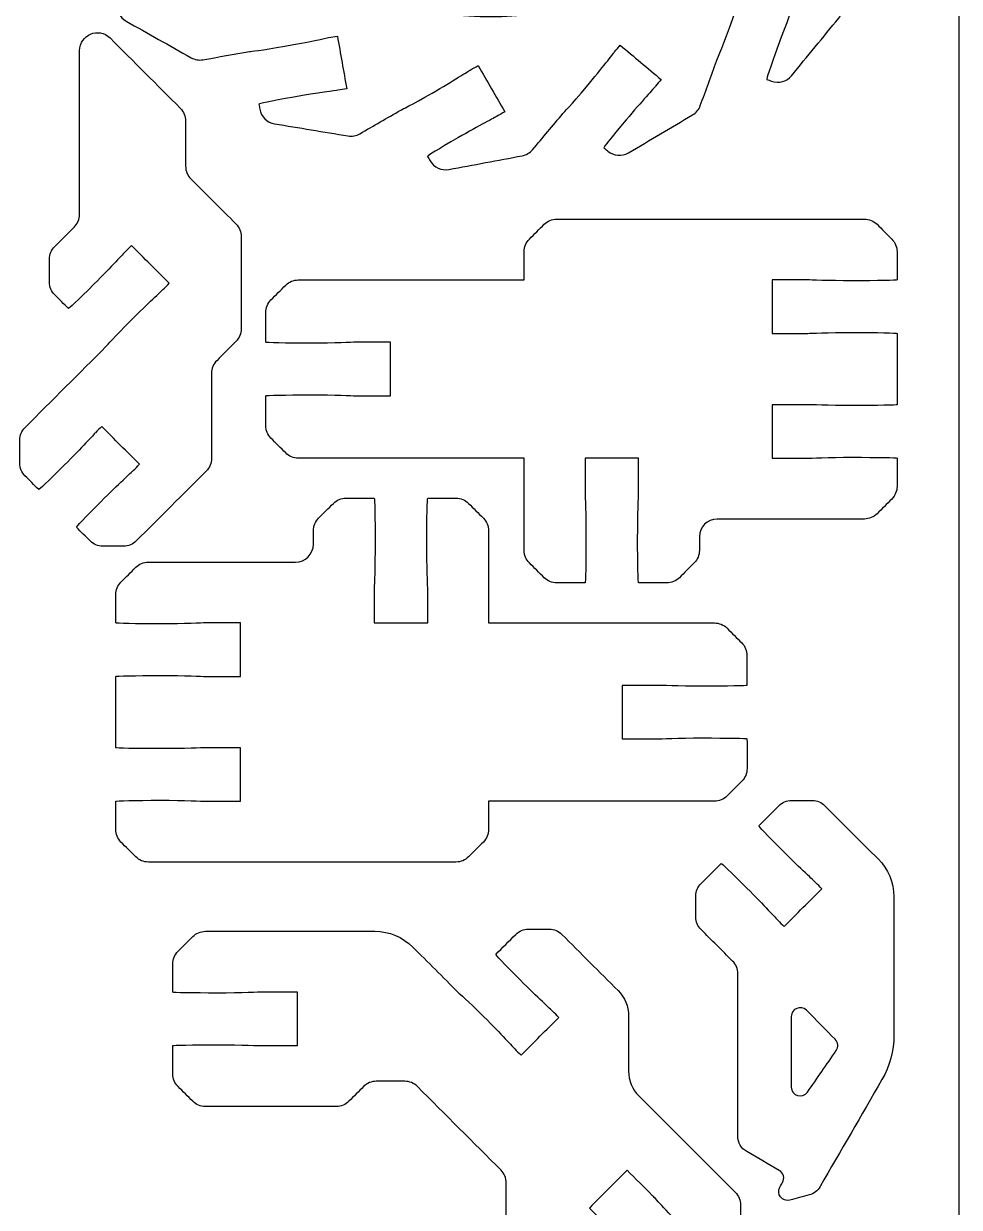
# Model space of a CAD drawing. Extents: x 5 to 405, y 225 to 445.
# Drawn here: x 82.5 to 135, y 313.1 to 379.5 of the extents above; entities that cross this region are included whole.
import ezdxf

# ---------------------------------------------------------------- set-up
doc = ezdxf.new("R2010")
doc.units = 0
doc.header["$MEASUREMENT"] = 0
doc.layers.add('DEFAULT', color=18, linetype='CONTINUOUS')

msp = doc.modelspace()

# ---------------------------------------------------------------- linework, layer by layer
at = {"layer": 'DEFAULT', "color": 1}
for points, knots in [([(123, 225), (87.667, 225), (52.333, 225), (17, 225), (10.373, 225), (5, 230.372), (5, 237), (5, 302.333), (5, 367.667), (5, 433), (5, 439.628), (10.373, 445), (17, 445), (52.333, 445), (87.667, 445), (123, 445), (129.627, 445), (135, 439.628), (135, 433), (135, 367.667), (135, 302.333), (135, 237), (135, 230.372), (129.627, 225), (123, 225)], [0, 0, 0, 0, 300.472, 300.472, 300.472, 301.472, 301.472, 301.472, 857.062, 857.062, 857.062, 858.062, 858.062, 858.062, 1158.534, 1158.534, 1158.534, 1159.534, 1159.534, 1159.534, 1715.124, 1715.124, 1715.124, 1716.124, 1716.124, 1716.124, 1716.124]), ([(112.634, 398.884), (112.63, 399.149), (112.528, 399.403), (112.341, 399.59), (111.967, 399.964), (111.593, 400.338), (111.219, 400.712), (111.184, 400.712), (110.383, 399.946), (109.416, 398.98), (108.439, 397.999), (107.772, 397.265), (107.681, 397.173), (107.21, 396.703), (106.74, 396.233), (106.269, 395.762), (105.563, 396.469), (104.856, 397.176), (104.149, 397.882), (104.62, 398.353), (105.09, 398.823), (105.56, 399.294), (105.652, 399.385), (106.386, 400.052), (107.367, 401.029), (108.33, 401.992), (109.099, 402.79), (109.099, 402.832), (108.724, 403.206), (108.348, 403.58), (107.973, 403.954), (107.786, 404.141), (107.532, 404.247), (107.268, 404.247), (106.879, 404.248), (106.489, 404.249), (106.1, 404.25), (105.836, 404.25), (105.578, 404.144), (105.391, 403.957), (104.096, 402.661), (102.802, 401.365), (101.507, 400.07), (101.383, 399.943), (101.295, 399.791), (101.249, 399.622), (101.069, 398.951), (100.89, 398.281), (100.71, 397.611), (100.664, 397.441), (100.572, 397.283), (100.449, 397.159), (99.192, 395.904), (97.934, 394.65), (96.677, 393.395), (96.427, 393.141), (96.057, 393.042), (95.711, 393.134), (95.598, 393.165), (95.485, 393.195), (95.372, 393.226), (95.026, 393.321), (94.656, 393.222), (94.406, 392.968), (93.654, 392.219), (92.903, 391.47), (92.151, 390.721), (91.679, 390.245), (90.871, 390.358), (90.564, 390.954), (90.222, 391.61), (89.918, 392.287), (89.647, 392.982), (89.498, 393.374), (89.128, 393.638), (88.708, 393.638), (87.647, 393.638), (86.587, 393.638), (85.526, 393.638), (85.17, 393.638), (84.838, 393.448), (84.662, 393.138), (84.423, 392.726), (84.184, 392.314), (83.946, 391.903), (83.946, 391.875), (84.468, 391.543), (85.653, 390.859), (86.853, 390.167), (87.734, 389.716), (87.844, 389.652), (87.988, 389.569), (88.133, 389.485), (88.278, 389.402), (87.778, 388.536), (87.278, 387.671), (86.778, 386.805), (86.634, 386.889), (86.489, 386.972), (86.345, 387.056), (86.235, 387.119), (85.403, 387.659), (84.203, 388.35), (83.007, 389.042), (82.46, 389.331), (82.446, 389.306), (82.398, 389.223), (82.35, 389.139), (82.302, 389.056), (82.09, 388.689), (82.132, 388.227), (82.408, 387.902), (83.315, 386.844), (84.223, 385.786), (85.131, 384.727), (85.283, 384.551), (85.491, 384.435), (85.717, 384.392), (86.588, 384.238), (87.459, 384.084), (88.331, 383.93), (88.401, 383.919), (88.934, 383.775), (90.296, 383.535), (91.657, 383.295), (92.642, 383.172), (92.765, 383.15), (92.93, 383.121), (93.094, 383.092), (93.259, 383.062), (93.085, 382.078), (92.911, 381.094), (92.737, 380.109), (92.573, 380.138), (92.41, 380.166), (92.247, 380.194), (92.12, 380.219), (91.153, 380.438), (89.791, 380.677), (88.429, 380.917), (87.816, 381.006), (87.812, 380.977), (87.796, 380.882), (87.779, 380.787), (87.763, 380.692), (87.689, 380.272), (87.886, 379.855), (88.257, 379.647), (89.471, 378.963), (90.686, 378.279), (91.901, 377.594), (92.102, 377.481), (92.338, 377.439), (92.564, 377.481), (93.437, 377.634), (94.309, 377.787), (95.182, 377.94), (95.252, 377.954), (95.799, 378), (97.161, 378.24), (98.522, 378.48), (99.489, 378.698), (99.616, 378.723), (99.78, 378.751), (99.943, 378.779), (100.106, 378.808), (100.28, 377.823), (100.454, 376.839), (100.629, 375.855), (100.464, 375.827), (100.299, 375.799), (100.135, 375.77), (100.011, 375.746), (99.027, 375.622), (97.665, 375.382), (96.311, 375.142), (95.704, 375.015), (95.704, 374.987), (95.721, 374.892), (95.739, 374.797), (95.757, 374.701), (95.827, 374.282), (96.159, 373.957), (96.579, 373.886), (97.953, 373.659), (99.328, 373.433), (100.703, 373.206), (100.932, 373.167), (101.165, 373.209), (101.366, 373.326), (102.133, 373.768), (102.899, 374.21), (103.666, 374.652), (103.729, 374.687), (104.227, 374.92), (105.423, 375.612), (106.622, 376.303), (107.455, 376.839), (107.564, 376.903), (107.709, 376.986), (107.853, 377.07), (107.998, 377.153), (108.498, 376.288), (108.998, 375.422), (109.497, 374.557), (109.353, 374.473), (109.208, 374.39), (109.063, 374.306), (108.954, 374.243), (108.072, 373.791), (106.873, 373.1), (105.716, 372.433), (105.186, 372.101), (105.165, 372.056), (105.215, 371.971), (105.264, 371.886), (105.313, 371.802), (105.525, 371.435), (105.945, 371.244), (106.361, 371.322), (107.732, 371.578), (109.103, 371.834), (110.475, 372.091), (110.7, 372.133), (110.905, 372.253), (111.057, 372.429), (111.626, 373.108), (112.195, 373.786), (112.764, 374.465), (112.81, 374.521), (113.198, 374.91), (114.087, 375.968), (114.976, 377.026), (115.576, 377.816), (115.657, 377.915), (115.764, 378.042), (115.871, 378.169), (115.978, 378.296), (116.743, 377.654), (117.509, 377.012), (118.274, 376.37), (118.167, 376.243), (118.06, 376.116), (117.953, 375.989), (117.872, 375.89), (117.198, 375.164), (116.309, 374.105), (115.42, 373.043), (115.039, 372.556), (115.061, 372.539), (115.136, 372.477), (115.211, 372.414), (115.286, 372.352), (115.611, 372.08), (116.073, 372.041), (116.436, 372.257), (117.637, 372.966), (118.838, 373.675), (120.038, 374.384), (120.236, 374.504), (120.391, 374.687), (120.469, 374.906), (120.771, 375.739), (121.073, 376.571), (121.375, 377.404), (121.4, 377.471), (121.633, 377.968), (122.109, 379.266), (122.582, 380.565), (122.875, 381.514), (122.917, 381.633), (122.973, 381.79), (123.03, 381.946), (123.086, 382.103), (124.026, 381.76), (124.965, 381.418), (125.905, 381.076), (125.849, 380.92), (125.792, 380.763), (125.736, 380.607), (125.69, 380.487), (125.305, 379.573), (124.833, 378.275), (124.36, 376.973), (124.169, 376.388), (124.194, 376.377), (124.286, 376.344), (124.378, 376.311), (124.469, 376.278), (124.868, 376.134), (125.316, 376.254), (125.584, 376.582), (126.469, 377.66), (127.355, 378.738), (128.24, 379.817), (128.389, 379.993), (128.466, 380.219), (128.466, 380.452), (128.466, 381.335), (128.466, 382.218), (128.466, 383.101), (128.466, 383.122), (128.463, 383.143), (128.463, 383.165), (128.37, 383.996), (128.277, 384.827), (128.184, 385.659), (128.142, 386.036), (127.888, 386.357), (127.531, 386.488), (126.806, 386.752), (126.08, 387.017), (125.355, 387.281), (124.97, 387.423), (124.533, 387.317), (124.265, 387.003), (120.511, 382.642), (114.951, 379.884), (108.746, 379.884), (105.352, 379.884), (102.145, 380.713), (99.327, 382.177), (98.731, 382.487), (98.621, 383.292), (99.094, 383.764), (99.757, 384.426), (100.42, 385.088), (101.084, 385.75), (101.271, 385.937), (101.376, 386.093), (101.376, 386.297)], [0, 0, 0, 0, 1, 1, 1, 5.497199, 5.497199, 5.497199, 6.497199, 6.497199, 6.497199, 7.497199, 7.497199, 7.497199, 13.154053, 13.154053, 13.154053, 21.653477, 21.653477, 21.653477, 27.310331, 27.310331, 27.310331, 28.310331, 28.310331, 28.310331, 29.310331, 29.310331, 29.310331, 33.814607, 33.814607, 33.814607, 34.814607, 34.814607, 34.814607, 38.124622, 38.124622, 38.124622, 39.124622, 39.124622, 39.124622, 54.702186, 54.702186, 54.702186, 55.702186, 55.702186, 55.702186, 61.603957, 61.603957, 61.603957, 62.603957, 62.603957, 62.603957, 77.707764, 77.707764, 77.707764, 78.707764, 78.707764, 78.707764, 79.70235, 79.70235, 79.70235, 80.70235, 80.70235, 80.70235, 89.725043, 89.725043, 89.725043, 90.725043, 90.725043, 90.725043, 91.725043, 91.725043, 91.725043, 92.725043, 92.725043, 92.725043, 101.745043, 101.745043, 101.745043, 102.745043, 102.745043, 102.745043, 106.79114, 106.79114, 106.79114, 107.79114, 107.79114, 107.79114, 108.79114, 108.79114, 108.79114, 110.211351, 110.211351, 110.211351, 118.710298, 118.710298, 118.710298, 120.13051, 120.13051, 120.13051, 121.13051, 121.13051, 121.13051, 122.13051, 122.13051, 122.13051, 122.950388, 122.950388, 122.950388, 123.950388, 123.950388, 123.950388, 135.807807, 135.807807, 135.807807, 136.807807, 136.807807, 136.807807, 144.332713, 144.332713, 144.332713, 145.332713, 145.332713, 145.332713, 146.332713, 146.332713, 146.332713, 147.754859, 147.754859, 147.754859, 156.2547, 156.2547, 156.2547, 157.665267, 157.665267, 157.665267, 158.665267, 158.665267, 158.665267, 159.665267, 159.665267, 159.665267, 160.487277, 160.487277, 160.487277, 161.487277, 161.487277, 161.487277, 173.343976, 173.343976, 173.343976, 174.343976, 174.343976, 174.343976, 181.876996, 181.876996, 181.876996, 182.876996, 182.876996, 182.876996, 183.876996, 183.876996, 183.876996, 185.287564, 185.287564, 185.287564, 193.787405, 193.787405, 193.787405, 195.207827, 195.207827, 195.207827, 196.207827, 196.207827, 196.207827, 197.207827, 197.207827, 197.207827, 198.031599, 198.031599, 198.031599, 199.031599, 199.031599, 199.031599, 210.879848, 210.879848, 210.879848, 211.879848, 211.879848, 211.879848, 219.406334, 219.406334, 219.406334, 220.406334, 220.406334, 220.406334, 221.406334, 221.406334, 221.406334, 222.826546, 222.826546, 222.826546, 231.325493, 231.325493, 231.325493, 232.745704, 232.745704, 232.745704, 233.745704, 233.745704, 233.745704, 234.755704, 234.755704, 234.755704, 235.589251, 235.589251, 235.589251, 236.589251, 236.589251, 236.589251, 248.451291, 248.451291, 248.451291, 249.451291, 249.451291, 249.451291, 256.982459, 256.982459, 256.982459, 257.982459, 257.982459, 257.982459, 258.982459, 258.982459, 258.982459, 260.394727, 260.394727, 260.394727, 268.891297, 268.891297, 268.891297, 270.303565, 270.303565, 270.303565, 271.303565, 271.303565, 271.303565, 272.303565, 272.303565, 272.303565, 273.134528, 273.134528, 273.134528, 274.134528, 274.134528, 274.134528, 285.992226, 285.992226, 285.992226, 286.992226, 286.992226, 286.992226, 294.524244, 294.524244, 294.524244, 295.524244, 295.524244, 295.524244, 296.524244, 296.524244, 296.524244, 297.93821, 297.93821, 297.93821, 306.441633, 306.441633, 306.441633, 307.855599, 307.855599, 307.855599, 308.855599, 308.855599, 308.855599, 309.855599, 309.855599, 309.855599, 310.684333, 310.684333, 310.684333, 311.684333, 311.684333, 311.684333, 323.549821, 323.549821, 323.549821, 324.549821, 324.549821, 324.549821, 332.059821, 332.059821, 332.059821, 333.059821, 333.059821, 333.059821, 340.173821, 340.173821, 340.173821, 341.173821, 341.173821, 341.173821, 347.741271, 347.741271, 347.741271, 348.741271, 348.741271, 348.741271, 349.741271, 349.741271, 349.741271, 350.741271, 350.741271, 350.741271, 351.741271, 351.741271, 351.741271, 359.710368, 359.710368, 359.710368, 360.710368, 360.710368, 360.710368, 360.710368]), ([(85.646, 377.993), (85.646, 374.931), (85.646, 371.868), (85.646, 368.806), (85.646, 368.541), (85.54, 368.286), (85.353, 368.099), (84.986, 367.732), (84.619, 367.365), (84.252, 366.998), (84.065, 366.811), (83.959, 366.556), (83.959, 366.291), (83.959, 365.859), (83.959, 365.428), (83.959, 364.996), (83.959, 364.731), (84.065, 364.476), (84.252, 364.289), (84.508, 364.032), (84.765, 363.776), (85.021, 363.52), (85.039, 363.498), (85.49, 363.922), (86.471, 364.899), (87.448, 365.876), (88.115, 366.614), (88.203, 366.702), (88.321, 366.82), (88.438, 366.937), (88.556, 367.055), (89.263, 366.348), (89.969, 365.641), (90.676, 364.935), (90.559, 364.817), (90.441, 364.699), (90.323, 364.582), (90.235, 364.494), (89.498, 363.827), (88.521, 362.849), (87.543, 361.872), (87.194, 361.453), (87.141, 361.4), (85.622, 359.88), (84.103, 358.361), (82.583, 356.842), (82.396, 356.654), (82.291, 356.4), (82.291, 356.135), (82.291, 355.702), (82.291, 355.27), (82.291, 354.838), (82.291, 354.574), (82.395, 354.32), (82.582, 354.133), (82.838, 353.876), (83.093, 353.62), (83.349, 353.363), (83.37, 353.342), (83.822, 353.765), (84.799, 354.743), (85.776, 355.72), (86.443, 356.457), (86.531, 356.549), (86.649, 356.665), (86.766, 356.782), (86.884, 356.898), (87.592, 356.191), (88.3, 355.484), (89.008, 354.778), (88.89, 354.66), (88.772, 354.543), (88.655, 354.425), (88.563, 354.337), (87.826, 353.67), (86.849, 352.693), (85.892, 351.737), (85.469, 351.278), (85.469, 351.243), (85.726, 350.987), (85.982, 350.73), (86.238, 350.474), (86.426, 350.287), (86.68, 350.181), (86.945, 350.181), (87.336, 350.181), (87.726, 350.181), (88.117, 350.181), (88.382, 350.181), (88.637, 350.287), (88.824, 350.474), (90.133, 351.783), (91.442, 353.092), (92.75, 354.401), (92.938, 354.588), (93.043, 354.843), (93.043, 355.108), (93.043, 356.7), (93.043, 358.293), (93.043, 359.886), (93.043, 360.151), (93.149, 360.406), (93.336, 360.593), (93.697, 360.954), (94.058, 361.315), (94.419, 361.676), (94.606, 361.863), (94.712, 362.118), (94.712, 362.383), (94.712, 364.108), (94.712, 365.833), (94.712, 367.557), (94.712, 367.823), (94.606, 368.077), (94.419, 368.265), (93.575, 369.109), (92.731, 369.953), (91.886, 370.797), (91.699, 370.985), (91.593, 371.239), (91.593, 371.505), (91.593, 372.351), (91.593, 373.198), (91.593, 374.045), (91.593, 374.31), (91.488, 374.565), (91.301, 374.752), (89.985, 376.068), (88.669, 377.384), (87.353, 378.7), (86.723, 379.33), (85.646, 378.884), (85.646, 377.993)], [1, 1, 1, 1, 27.042, 27.042, 27.042, 28.042, 28.042, 28.042, 32.453639, 32.453639, 32.453639, 33.453639, 33.453639, 33.453639, 37.124639, 37.124639, 37.124639, 38.124639, 38.124639, 38.124639, 41.206918, 41.206918, 41.206918, 42.206918, 42.206918, 42.206918, 43.206918, 43.206918, 43.206918, 44.621131, 44.621131, 44.621131, 53.120555, 53.120555, 53.120555, 54.534768, 54.534768, 54.534768, 55.534768, 55.534768, 55.534768, 56.534768, 56.534768, 56.534768, 74.806408, 74.806408, 74.806408, 75.806408, 75.806408, 75.806408, 79.480408, 79.480408, 79.480408, 80.480408, 80.480408, 80.480408, 83.558447, 83.558447, 83.558447, 84.558447, 84.558447, 84.558447, 85.558447, 85.558447, 85.558447, 86.964904, 86.964904, 86.964904, 95.471402, 95.471402, 95.471402, 96.885615, 96.885615, 96.885615, 97.885615, 97.885615, 97.885615, 98.885615, 98.885615, 98.885615, 101.967894, 101.967894, 101.967894, 102.967894, 102.967894, 102.967894, 106.289894, 106.289894, 106.289894, 107.289894, 107.289894, 107.289894, 123.030091, 123.030091, 123.030091, 124.030091, 124.030091, 124.030091, 137.575091, 137.575091, 137.575091, 138.575091, 138.575091, 138.575091, 142.916727, 142.916727, 142.916727, 143.916727, 143.916727, 143.916727, 158.584727, 158.584727, 158.584727, 159.584727, 159.584727, 159.584727, 169.738073, 169.738073, 169.738073, 170.738073, 170.738073, 170.738073, 177.939073, 177.939073, 177.939073, 178.939073, 178.939073, 178.939073, 194.76483, 194.76483, 194.76483, 195.76483, 195.76483, 195.76483, 195.76483]), ([(124.502, 355.123), (124.502, 356.122), (124.502, 357.122), (124.502, 358.121), (125.169, 358.121), (125.836, 358.121), (126.502, 358.121), (126.629, 358.121), (127.621, 358.072), (129.004, 358.072), (130.387, 358.072), (131.505, 358.097), (131.505, 358.121), (131.505, 359.456), (131.505, 360.791), (131.505, 362.126), (131.505, 362.154), (130.387, 362.175), (129.004, 362.175), (127.621, 362.175), (126.629, 362.126), (126.502, 362.126), (125.836, 362.126), (125.169, 362.126), (124.502, 362.126), (124.502, 363.125), (124.502, 364.125), (124.502, 365.124), (125.169, 365.124), (125.836, 365.124), (126.502, 365.124), (126.629, 365.124), (127.621, 365.075), (129.004, 365.075), (130.387, 365.075), (131.505, 365.099), (131.505, 365.124), (131.505, 365.653), (131.505, 366.182), (131.505, 366.71), (131.505, 366.975), (131.399, 367.23), (131.212, 367.417), (130.936, 367.694), (130.659, 367.97), (130.383, 368.246), (130.196, 368.434), (129.941, 368.539), (129.676, 368.539), (123.923, 368.539), (118.17, 368.539), (112.417, 368.539), (112.152, 368.539), (111.898, 368.434), (111.71, 368.246), (111.434, 367.97), (111.158, 367.694), (110.881, 367.417), (110.694, 367.23), (110.589, 366.975), (110.589, 366.71), (110.589, 366.182), (110.589, 365.653), (110.589, 365.124), (106.364, 365.124), (102.139, 365.124), (97.915, 365.124), (97.649, 365.124), (97.395, 365.019), (97.208, 364.831), (96.932, 364.555), (96.656, 364.279), (96.379, 364.003), (96.191, 363.815), (96.086, 363.56), (96.087, 363.294), (96.088, 362.738), (96.089, 362.181), (96.089, 361.625), (96.089, 361.596), (97.208, 361.575), (98.591, 361.575), (99.974, 361.575), (100.965, 361.625), (101.092, 361.625), (101.757, 361.625), (102.423, 361.625), (103.089, 361.625), (103.089, 360.625), (103.089, 359.625), (103.089, 358.626), (102.423, 358.626), (101.757, 358.626), (101.092, 358.626), (100.965, 358.626), (99.974, 358.675), (98.591, 358.675), (97.208, 358.675), (96.089, 358.651), (96.089, 358.626), (96.089, 358.068), (96.089, 357.509), (96.089, 356.951), (96.089, 356.686), (96.195, 356.432), (96.382, 356.245), (96.657, 355.969), (96.932, 355.693), (97.207, 355.417), (97.395, 355.229), (97.65, 355.123), (97.915, 355.123), (102.14, 355.123), (106.364, 355.123), (110.589, 355.123), (110.589, 353.398), (110.589, 351.674), (110.589, 349.949), (110.589, 349.684), (110.694, 349.429), (110.881, 349.242), (111.158, 348.966), (111.434, 348.689), (111.71, 348.413), (111.898, 348.226), (112.152, 348.12), (112.417, 348.12), (112.946, 348.12), (113.475, 348.12), (114.004, 348.12), (114.032, 348.12), (114.053, 349.239), (114.053, 350.621), (114.053, 352.004), (114.004, 352.996), (114.004, 353.123), (114.004, 353.789), (114.004, 354.456), (114.004, 355.123), (115.003, 355.123), (116.003, 355.123), (117.002, 355.123), (117.002, 354.456), (117.002, 353.789), (117.002, 353.123), (117.002, 352.996), (116.953, 352.004), (116.953, 350.621), (116.953, 349.239), (116.977, 348.12), (117.002, 348.12), (117.531, 348.12), (118.06, 348.12), (118.588, 348.12), (118.854, 348.12), (119.108, 348.226), (119.295, 348.413), (119.572, 348.689), (119.848, 348.966), (120.124, 349.242), (120.312, 349.429), (120.417, 349.684), (120.417, 349.949), (120.417, 350.202), (120.417, 350.455), (120.417, 350.708), (120.417, 351.26), (120.865, 351.708), (121.417, 351.708), (124.17, 351.708), (126.923, 351.708), (129.676, 351.708), (129.941, 351.708), (130.196, 351.813), (130.383, 352.001), (130.659, 352.277), (130.936, 352.553), (131.212, 352.83), (131.399, 353.017), (131.505, 353.271), (131.505, 353.537), (131.505, 354.065), (131.505, 354.594), (131.505, 355.123), (131.505, 355.151), (130.387, 355.172), (129.004, 355.172), (127.621, 355.172), (126.629, 355.123), (126.502, 355.123), (125.836, 355.123), (125.169, 355.123), (124.502, 355.123)], [5.67, 5.67, 5.67, 5.67, 14.17, 14.17, 14.17, 19.84, 19.84, 19.84, 20.84, 20.84, 20.84, 21.84, 21.84, 21.84, 33.19, 33.19, 33.19, 34.19, 34.19, 34.19, 35.19, 35.19, 35.19, 40.86, 40.86, 40.86, 49.36, 49.36, 49.36, 55.03, 55.03, 55.03, 56.03, 56.03, 56.03, 57.03, 57.03, 57.03, 61.526, 61.526, 61.526, 62.526, 62.526, 62.526, 65.849402, 65.849402, 65.849402, 66.849402, 66.849402, 66.849402, 115.771402, 115.771402, 115.771402, 116.771402, 116.771402, 116.771402, 120.094804, 120.094804, 120.094804, 121.094804, 121.094804, 121.094804, 125.590804, 125.590804, 125.590804, 161.516804, 161.516804, 161.516804, 162.516804, 162.516804, 162.516804, 165.837377, 165.837377, 165.837377, 166.837377, 166.837377, 166.837377, 171.570384, 171.570384, 171.570384, 172.570384, 172.570384, 172.570384, 173.570384, 173.570384, 173.570384, 179.230384, 179.230384, 179.230384, 187.730384, 187.730384, 187.730384, 193.390384, 193.390384, 193.390384, 194.390384, 194.390384, 194.390384, 195.390384, 195.390384, 195.390384, 200.138384, 200.138384, 200.138384, 201.138384, 201.138384, 201.138384, 204.453303, 204.453303, 204.453303, 205.453303, 205.453303, 205.453303, 241.377303, 241.377303, 241.377303, 256.043303, 256.043303, 256.043303, 257.043303, 257.043303, 257.043303, 260.366705, 260.366705, 260.366705, 261.366705, 261.366705, 261.366705, 265.862705, 265.862705, 265.862705, 266.862705, 266.862705, 266.862705, 267.862705, 267.862705, 267.862705, 273.532705, 273.532705, 273.532705, 282.032705, 282.032705, 282.032705, 287.702705, 287.702705, 287.702705, 288.702705, 288.702705, 288.702705, 289.702705, 289.702705, 289.702705, 294.198705, 294.198705, 294.198705, 295.198705, 295.198705, 295.198705, 298.522107, 298.522107, 298.522107, 299.522107, 299.522107, 299.522107, 301.673107, 301.673107, 301.673107, 302.673107, 302.673107, 302.673107, 326.084107, 326.084107, 326.084107, 327.084107, 327.084107, 327.084107, 330.407509, 330.407509, 330.407509, 331.407509, 331.407509, 331.407509, 335.903509, 335.903509, 335.903509, 336.903509, 336.903509, 336.903509, 337.903509, 337.903509, 337.903509, 343.573509, 343.573509, 343.573509, 343.573509]), ([(94.676, 345.875), (94.676, 344.875), (94.676, 343.876), (94.676, 342.876), (94.009, 342.876), (93.342, 342.876), (92.675, 342.876), (92.548, 342.876), (91.557, 342.925), (90.174, 342.925), (88.791, 342.925), (87.673, 342.901), (87.673, 342.876), (87.673, 341.541), (87.673, 340.207), (87.673, 338.872), (87.673, 338.844), (88.791, 338.823), (90.174, 338.823), (91.557, 338.823), (92.548, 338.872), (92.675, 338.872), (93.342, 338.872), (94.009, 338.872), (94.676, 338.872), (94.676, 337.872), (94.676, 336.873), (94.676, 335.873), (94.009, 335.873), (93.342, 335.873), (92.675, 335.873), (92.548, 335.873), (91.557, 335.923), (90.174, 335.923), (88.791, 335.923), (87.673, 335.898), (87.673, 335.873), (87.673, 335.345), (87.673, 334.816), (87.673, 334.287), (87.673, 334.022), (87.778, 333.768), (87.966, 333.58), (88.242, 333.304), (88.518, 333.028), (88.795, 332.751), (88.982, 332.564), (89.236, 332.458), (89.502, 332.458), (95.255, 332.458), (101.007, 332.458), (106.76, 332.458), (107.026, 332.458), (107.28, 332.564), (107.467, 332.751), (107.744, 333.028), (108.02, 333.304), (108.296, 333.58), (108.484, 333.768), (108.589, 334.022), (108.589, 334.287), (108.589, 334.816), (108.589, 335.345), (108.589, 335.873), (112.814, 335.873), (117.038, 335.873), (121.263, 335.873), (121.528, 335.873), (121.783, 335.979), (121.97, 336.166), (122.246, 336.442), (122.522, 336.718), (122.798, 336.995), (122.986, 337.182), (123.091, 337.437), (123.091, 337.703), (123.09, 338.26), (123.089, 338.816), (123.088, 339.373), (123.088, 339.401), (121.97, 339.422), (120.587, 339.422), (119.204, 339.422), (118.213, 339.373), (118.086, 339.373), (117.42, 339.373), (116.755, 339.373), (116.089, 339.373), (116.089, 340.372), (116.089, 341.372), (116.089, 342.372), (116.755, 342.372), (117.42, 342.372), (118.086, 342.372), (118.213, 342.372), (119.204, 342.322), (120.587, 342.322), (121.97, 342.322), (123.088, 342.347), (123.088, 342.372), (123.088, 342.93), (123.088, 343.488), (123.088, 344.047), (123.088, 344.311), (122.983, 344.565), (122.796, 344.753), (122.521, 345.029), (122.246, 345.305), (121.97, 345.581), (121.783, 345.769), (121.528, 345.875), (121.262, 345.875), (117.038, 345.875), (112.813, 345.875), (108.589, 345.875), (108.589, 347.599), (108.589, 349.324), (108.589, 351.048), (108.589, 351.313), (108.484, 351.568), (108.296, 351.755), (108.02, 352.032), (107.744, 352.308), (107.467, 352.584), (107.28, 352.772), (107.026, 352.877), (106.76, 352.877), (106.232, 352.877), (105.703, 352.877), (105.174, 352.877), (105.146, 352.877), (105.125, 351.759), (105.125, 350.376), (105.125, 348.993), (105.174, 348.002), (105.174, 347.875), (105.174, 347.208), (105.174, 346.541), (105.174, 345.875), (104.175, 345.875), (103.175, 345.875), (102.176, 345.875), (102.176, 346.541), (102.176, 347.208), (102.176, 347.875), (102.176, 348.002), (102.225, 348.993), (102.225, 350.376), (102.225, 351.759), (102.2, 352.877), (102.176, 352.877), (101.647, 352.877), (101.118, 352.877), (100.59, 352.877), (100.324, 352.877), (100.07, 352.772), (99.883, 352.584), (99.606, 352.308), (99.33, 352.032), (99.054, 351.755), (98.866, 351.568), (98.761, 351.313), (98.761, 351.048), (98.761, 350.796), (98.761, 350.543), (98.761, 350.29), (98.761, 349.737), (98.313, 349.29), (97.761, 349.29), (95.008, 349.29), (92.255, 349.29), (89.502, 349.29), (89.236, 349.29), (88.982, 349.184), (88.795, 348.997), (88.518, 348.72), (88.242, 348.444), (87.966, 348.168), (87.778, 347.98), (87.673, 347.726), (87.673, 347.461), (87.673, 346.932), (87.673, 346.403), (87.673, 345.875), (87.673, 345.846), (88.791, 345.825), (90.174, 345.825), (91.557, 345.825), (92.548, 345.875), (92.675, 345.875), (93.342, 345.875), (94.009, 345.875), (94.676, 345.875)], [5.67, 5.67, 5.67, 5.67, 14.17, 14.17, 14.17, 19.84, 19.84, 19.84, 20.84, 20.84, 20.84, 21.84, 21.84, 21.84, 33.19, 33.19, 33.19, 34.19, 34.19, 34.19, 35.19, 35.19, 35.19, 40.86, 40.86, 40.86, 49.36, 49.36, 49.36, 55.03, 55.03, 55.03, 56.03, 56.03, 56.03, 57.03, 57.03, 57.03, 61.526, 61.526, 61.526, 62.526, 62.526, 62.526, 65.849402, 65.849402, 65.849402, 66.849402, 66.849402, 66.849402, 115.771402, 115.771402, 115.771402, 116.771402, 116.771402, 116.771402, 120.094804, 120.094804, 120.094804, 121.094804, 121.094804, 121.094804, 125.590804, 125.590804, 125.590804, 161.516804, 161.516804, 161.516804, 162.516804, 162.516804, 162.516804, 165.837377, 165.837377, 165.837377, 166.837377, 166.837377, 166.837377, 171.570384, 171.570384, 171.570384, 172.570384, 172.570384, 172.570384, 173.570384, 173.570384, 173.570384, 179.230384, 179.230384, 179.230384, 187.730384, 187.730384, 187.730384, 193.390384, 193.390384, 193.390384, 194.390384, 194.390384, 194.390384, 195.390384, 195.390384, 195.390384, 200.138384, 200.138384, 200.138384, 201.138384, 201.138384, 201.138384, 204.453303, 204.453303, 204.453303, 205.453303, 205.453303, 205.453303, 241.377303, 241.377303, 241.377303, 256.043303, 256.043303, 256.043303, 257.043303, 257.043303, 257.043303, 260.366705, 260.366705, 260.366705, 261.366705, 261.366705, 261.366705, 265.862705, 265.862705, 265.862705, 266.862705, 266.862705, 266.862705, 267.862705, 267.862705, 267.862705, 273.532705, 273.532705, 273.532705, 282.032705, 282.032705, 282.032705, 287.702705, 287.702705, 287.702705, 288.702705, 288.702705, 288.702705, 289.702705, 289.702705, 289.702705, 294.198705, 294.198705, 294.198705, 295.198705, 295.198705, 295.198705, 298.522107, 298.522107, 298.522107, 299.522107, 299.522107, 299.522107, 301.673107, 301.673107, 301.673107, 302.673107, 302.673107, 302.673107, 326.084107, 326.084107, 326.084107, 327.084107, 327.084107, 327.084107, 330.407509, 330.407509, 330.407509, 331.407509, 331.407509, 331.407509, 335.903509, 335.903509, 335.903509, 336.903509, 336.903509, 336.903509, 337.903509, 337.903509, 337.903509, 343.573509, 343.573509, 343.573509, 343.573509]), ([(126.754, 335.91), (126.363, 335.91), (125.973, 335.91), (125.582, 335.91), (125.318, 335.91), (125.064, 335.804), (124.877, 335.617), (124.503, 335.243), (124.129, 334.869), (123.755, 334.495), (123.734, 334.474), (124.157, 334.023), (125.134, 333.046), (126.111, 332.068), (126.849, 331.402), (126.937, 331.313), (127.055, 331.196), (127.172, 331.078), (127.29, 330.961), (126.583, 330.254), (125.876, 329.547), (125.17, 328.84), (125.052, 328.958), (124.934, 329.076), (124.817, 329.193), (124.729, 329.281), (124.062, 330.019), (123.085, 330.996), (122.129, 331.952), (121.67, 332.375), (121.635, 332.375), (121.261, 332.001), (120.887, 331.627), (120.513, 331.253), (120.322, 331.066), (120.22, 330.812), (120.22, 330.548), (120.22, 330.157), (120.22, 329.767), (120.22, 329.377), (120.22, 329.109), (120.326, 328.855), (120.513, 328.668), (121.101, 328.08), (121.689, 327.492), (122.277, 326.904), (122.467, 326.717), (122.573, 326.463), (122.573, 326.195), (122.573, 323.155), (122.573, 320.115), (122.573, 317.075), (122.573, 316.715), (122.764, 316.387), (123.071, 316.207), (123.68, 315.857), (124.289, 315.507), (124.898, 315.156), (125.138, 315.019), (125.219, 314.712), (125.081, 314.472), (125.032, 314.387), (124.983, 314.302), (124.933, 314.218), (124.711, 313.833), (125.067, 313.371), (125.498, 313.484), (125.859, 313.582), (126.22, 313.679), (126.581, 313.777), (126.838, 313.844), (127.057, 314.013), (127.187, 314.242), (128.345, 316.245), (129.502, 318.248), (130.659, 320.25), (131.096, 321.012), (131.329, 321.873), (131.329, 322.751), (131.329, 325.337), (131.329, 327.923), (131.329, 330.509), (131.329, 331.303), (131.012, 332.068), (130.451, 332.629), (129.455, 333.625), (128.459, 334.621), (127.463, 335.617), (127.272, 335.804), (127.018, 335.91), (126.754, 335.91)], [1, 1, 1, 1, 4.32, 4.32, 4.32, 5.32, 5.32, 5.32, 9.817199, 9.817199, 9.817199, 10.817199, 10.817199, 10.817199, 11.817199, 11.817199, 11.817199, 13.231413, 13.231413, 13.231413, 21.730836, 21.730836, 21.730836, 23.14505, 23.14505, 23.14505, 24.14505, 24.14505, 24.14505, 25.14505, 25.14505, 25.14505, 29.642249, 29.642249, 29.642249, 30.642249, 30.642249, 30.642249, 33.962249, 33.962249, 33.962249, 34.962249, 34.962249, 34.962249, 42.033317, 42.033317, 42.033317, 43.033317, 43.033317, 43.033317, 68.883317, 68.883317, 68.883317, 69.883317, 69.883317, 69.883317, 75.859335, 75.859335, 75.859335, 76.859335, 76.859335, 76.859335, 77.692882, 77.692882, 77.692882, 78.692882, 78.692882, 78.692882, 81.873102, 81.873102, 81.873102, 82.873102, 82.873102, 82.873102, 102.541516, 102.541516, 102.541516, 103.541516, 103.541516, 103.541516, 125.531516, 125.531516, 125.531516, 126.531516, 126.531516, 126.531516, 138.509905, 138.509905, 138.509905, 139.509905, 139.509905, 139.509905, 139.509905]), ([(82.708, 310.927), (82.747, 310.698), (82.87, 310.494), (83.036, 310.328), (83.566, 309.799), (84.097, 309.269), (84.627, 308.74), (84.814, 308.553), (84.92, 308.296), (84.92, 308.031), (84.92, 306.86), (84.92, 305.689), (84.92, 304.517), (84.92, 304.253), (84.814, 303.999), (84.627, 303.812), (84.465, 303.65), (84.302, 303.487), (84.14, 303.325), (83.748, 302.934), (83.748, 302.302), (84.14, 301.91), (84.462, 301.588), (84.784, 301.266), (85.107, 300.944), (85.495, 300.552), (86.13, 300.552), (86.518, 300.944), (87.761, 302.187), (89.004, 303.43), (90.247, 304.673), (90.434, 304.86), (90.688, 304.966), (90.952, 304.966), (93.864, 304.966), (96.775, 304.966), (99.687, 304.966), (100.749, 304.966), (101.765, 304.542), (102.516, 303.791), (103.114, 303.193), (103.711, 302.596), (104.308, 301.999), (104.495, 301.812), (104.749, 301.706), (105.017, 301.706), (106.045, 301.706), (107.073, 301.706), (108.101, 301.706), (108.369, 301.706), (108.623, 301.812), (108.81, 301.999), (109.212, 302.401), (109.614, 302.803), (110.016, 303.205), (110.203, 303.396), (110.457, 303.501), (110.725, 303.501), (112.83, 303.501), (114.935, 303.501), (117.04, 303.501), (117.485, 303.501), (117.707, 304.038), (117.393, 304.355), (117.305, 304.442), (117.217, 304.529), (117.128, 304.616), (116.74, 305.008), (116.74, 305.639), (117.128, 306.031), (117.816, 306.719), (118.504, 307.407), (119.192, 308.095), (119.192, 308.133), (118.423, 308.934), (117.46, 309.897), (116.483, 310.875), (115.745, 311.541), (115.654, 311.629), (115.183, 312.101), (114.713, 312.573), (114.243, 313.044), (114.949, 313.751), (115.656, 314.458), (116.363, 315.164), (116.834, 314.693), (117.306, 314.221), (117.777, 313.75), (117.866, 313.661), (118.532, 312.924), (119.51, 311.947), (120.476, 310.98), (121.277, 310.215), (121.312, 310.215), (121.685, 310.588), (122.058, 310.96), (122.431, 311.333), (122.621, 311.52), (122.727, 311.774), (122.727, 312.039), (122.727, 312.43), (122.727, 312.822), (122.727, 313.213), (122.727, 313.478), (122.621, 313.736), (122.434, 313.923), (120.633, 315.722), (118.831, 317.521), (117.03, 319.32), (116.652, 319.694), (116.444, 320.202), (116.444, 320.735), (116.444, 321.765), (116.444, 322.795), (116.444, 323.825), (116.444, 324.354), (116.232, 324.862), (115.858, 325.24), (114.806, 326.292), (113.753, 327.345), (112.701, 328.397), (112.514, 328.584), (112.26, 328.69), (111.995, 328.69), (111.605, 328.69), (111.215, 328.69), (110.824, 328.69), (110.56, 328.69), (110.306, 328.584), (110.119, 328.397), (109.745, 328.023), (109.371, 327.649), (108.997, 327.275), (108.976, 327.254), (109.399, 326.802), (110.376, 325.825), (111.353, 324.848), (112.091, 324.181), (112.179, 324.093), (112.296, 323.976), (112.414, 323.858), (112.532, 323.74), (111.825, 323.032), (111.118, 322.325), (110.411, 321.617), (110.294, 321.734), (110.176, 321.852), (110.059, 321.969), (109.97, 322.061), (109.304, 322.798), (108.327, 323.776), (107.349, 324.753), (106.993, 325.039), (106.873, 325.155), (106.029, 325.999), (105.184, 326.844), (104.34, 327.688), (103.776, 328.252), (103.01, 328.57), (102.209, 328.57), (99.04, 328.57), (95.871, 328.57), (92.702, 328.57), (92.437, 328.57), (92.183, 328.464), (91.996, 328.277), (91.72, 328.001), (91.444, 327.724), (91.167, 327.448), (90.98, 327.261), (90.875, 327.007), (90.875, 326.739), (90.875, 326.211), (90.875, 325.683), (90.875, 325.155), (90.875, 325.127), (91.993, 325.106), (93.376, 325.106), (94.759, 325.106), (95.75, 325.155), (95.877, 325.155), (96.543, 325.155), (97.208, 325.155), (97.874, 325.155), (97.874, 324.155), (97.874, 323.156), (97.874, 322.156), (97.208, 322.156), (96.543, 322.156), (95.877, 322.156), (95.75, 322.156), (94.759, 322.206), (93.376, 322.206), (91.993, 322.206), (90.875, 322.181), (90.875, 322.156), (90.875, 321.627), (90.875, 321.098), (90.875, 320.569), (90.875, 320.301), (90.98, 320.047), (91.167, 319.856), (91.443, 319.582), (91.718, 319.308), (91.993, 319.034), (92.18, 318.847), (92.434, 318.741), (92.698, 318.741), (95.149, 318.741), (97.6, 318.741), (100.05, 318.741), (100.315, 318.741), (100.569, 318.847), (100.756, 319.034), (101.031, 319.309), (101.306, 319.585), (101.581, 319.86), (101.768, 320.05), (102.022, 320.156), (102.287, 320.156), (102.821, 320.156), (103.355, 320.156), (103.889, 320.156), (104.153, 320.156), (104.407, 320.05), (104.594, 319.863), (106.16, 318.297), (107.727, 316.731), (109.293, 315.164), (109.48, 314.977), (109.586, 314.723), (109.586, 314.455), (109.586, 313.59), (109.586, 312.724), (109.586, 311.859), (109.586, 310.755), (108.69, 309.859), (107.586, 309.859), (102.273, 309.859), (96.96, 309.859), (91.647, 309.859), (91.383, 309.859), (91.129, 309.964), (90.942, 310.151), (90.468, 310.624), (89.994, 311.097), (89.52, 311.57), (89.146, 311.943), (88.638, 312.155), (88.109, 312.155), (86.654, 312.156), (85.2, 312.157), (83.745, 312.159), (83.106, 312.159), (82.602, 311.587), (82.708, 310.927)], [1, 1, 1, 1, 2, 2, 2, 8.371036, 8.371036, 8.371036, 9.371036, 9.371036, 9.371036, 19.331036, 19.331036, 19.331036, 20.331036, 20.331036, 20.331036, 22.282651, 22.282651, 22.282651, 23.282651, 23.282651, 23.282651, 27.157596, 27.157596, 27.157596, 28.157596, 28.157596, 28.157596, 43.105833, 43.105833, 43.105833, 44.105833, 44.105833, 44.105833, 68.865833, 68.865833, 68.865833, 69.865833, 69.865833, 69.865833, 77.050038, 77.050038, 77.050038, 78.050038, 78.050038, 78.050038, 86.790038, 86.790038, 86.790038, 87.790038, 87.790038, 87.790038, 92.626649, 92.626649, 92.626649, 93.626649, 93.626649, 93.626649, 111.526649, 111.526649, 111.526649, 112.526649, 112.526649, 112.526649, 113.580261, 113.580261, 113.580261, 114.580261, 114.580261, 114.580261, 122.853411, 122.853411, 122.853411, 123.853411, 123.853411, 123.853411, 124.853411, 124.853411, 124.853411, 130.51734, 130.51734, 130.51734, 139.016764, 139.016764, 139.016764, 144.68776, 144.68776, 144.68776, 145.68776, 145.68776, 145.68776, 146.68776, 146.68776, 146.68776, 151.170817, 151.170817, 151.170817, 152.170817, 152.170817, 152.170817, 155.500817, 155.500817, 155.500817, 156.500817, 156.500817, 156.500817, 178.152432, 178.152432, 178.152432, 179.152432, 179.152432, 179.152432, 187.912432, 187.912432, 187.912432, 188.912432, 188.912432, 188.912432, 201.569643, 201.569643, 201.569643, 202.569643, 202.569643, 202.569643, 205.889643, 205.889643, 205.889643, 206.889643, 206.889643, 206.889643, 211.386842, 211.386842, 211.386842, 212.386842, 212.386842, 212.386842, 213.386842, 213.386842, 213.386842, 214.801056, 214.801056, 214.801056, 223.307553, 223.307553, 223.307553, 224.721767, 224.721767, 224.721767, 225.721767, 225.721767, 225.721767, 226.731767, 226.731767, 226.731767, 236.88582, 236.88582, 236.88582, 237.88582, 237.88582, 237.88582, 264.83582, 264.83582, 264.83582, 265.83582, 265.83582, 265.83582, 269.159222, 269.159222, 269.159222, 270.159222, 270.159222, 270.159222, 274.649222, 274.649222, 274.649222, 275.649222, 275.649222, 275.649222, 276.649222, 276.649222, 276.649222, 282.309222, 282.309222, 282.309222, 290.809222, 290.809222, 290.809222, 296.469222, 296.469222, 296.469222, 297.469222, 297.469222, 297.469222, 298.469222, 298.469222, 298.469222, 302.969222, 302.969222, 302.969222, 303.969222, 303.969222, 303.969222, 307.271418, 307.271418, 307.271418, 308.271418, 308.271418, 308.271418, 329.111418, 329.111418, 329.111418, 330.111418, 330.111418, 330.111418, 333.420678, 333.420678, 333.420678, 334.420678, 334.420678, 334.420678, 338.960678, 338.960678, 338.960678, 339.960678, 339.960678, 339.960678, 358.798003, 358.798003, 358.798003, 359.798003, 359.798003, 359.798003, 367.158003, 367.158003, 367.158003, 368.158003, 368.158003, 368.158003, 413.338003, 413.338003, 413.338003, 414.338003, 414.338003, 414.338003, 420.030217, 420.030217, 420.030217, 421.030217, 421.030217, 421.030217, 433.400221, 433.400221, 433.400221, 434.400221, 434.400221, 434.400221, 434.400221]), ([(125.572, 319.832), (125.572, 321.149), (125.572, 322.467), (125.572, 323.785), (125.572, 324.232), (126.113, 324.454), (126.427, 324.137), (126.963, 323.595), (127.499, 323.052), (128.036, 322.51), (128.204, 322.339), (128.228, 322.072), (128.091, 321.874), (127.555, 321.098), (127.019, 320.323), (126.483, 319.547), (126.204, 319.144), (125.572, 319.341), (125.572, 319.832)], [1, 1, 1, 1, 12.207, 12.207, 12.207, 13.207, 13.207, 13.207, 19.691985, 19.691985, 19.691985, 20.691985, 20.691985, 20.691985, 28.710195, 28.710195, 28.710195, 29.710195, 29.710195, 29.710195, 29.710195])]:
    msp.add_open_spline(points, degree=3, knots=knots, dxfattribs=at)

doc.saveas('drawing.dxf')
